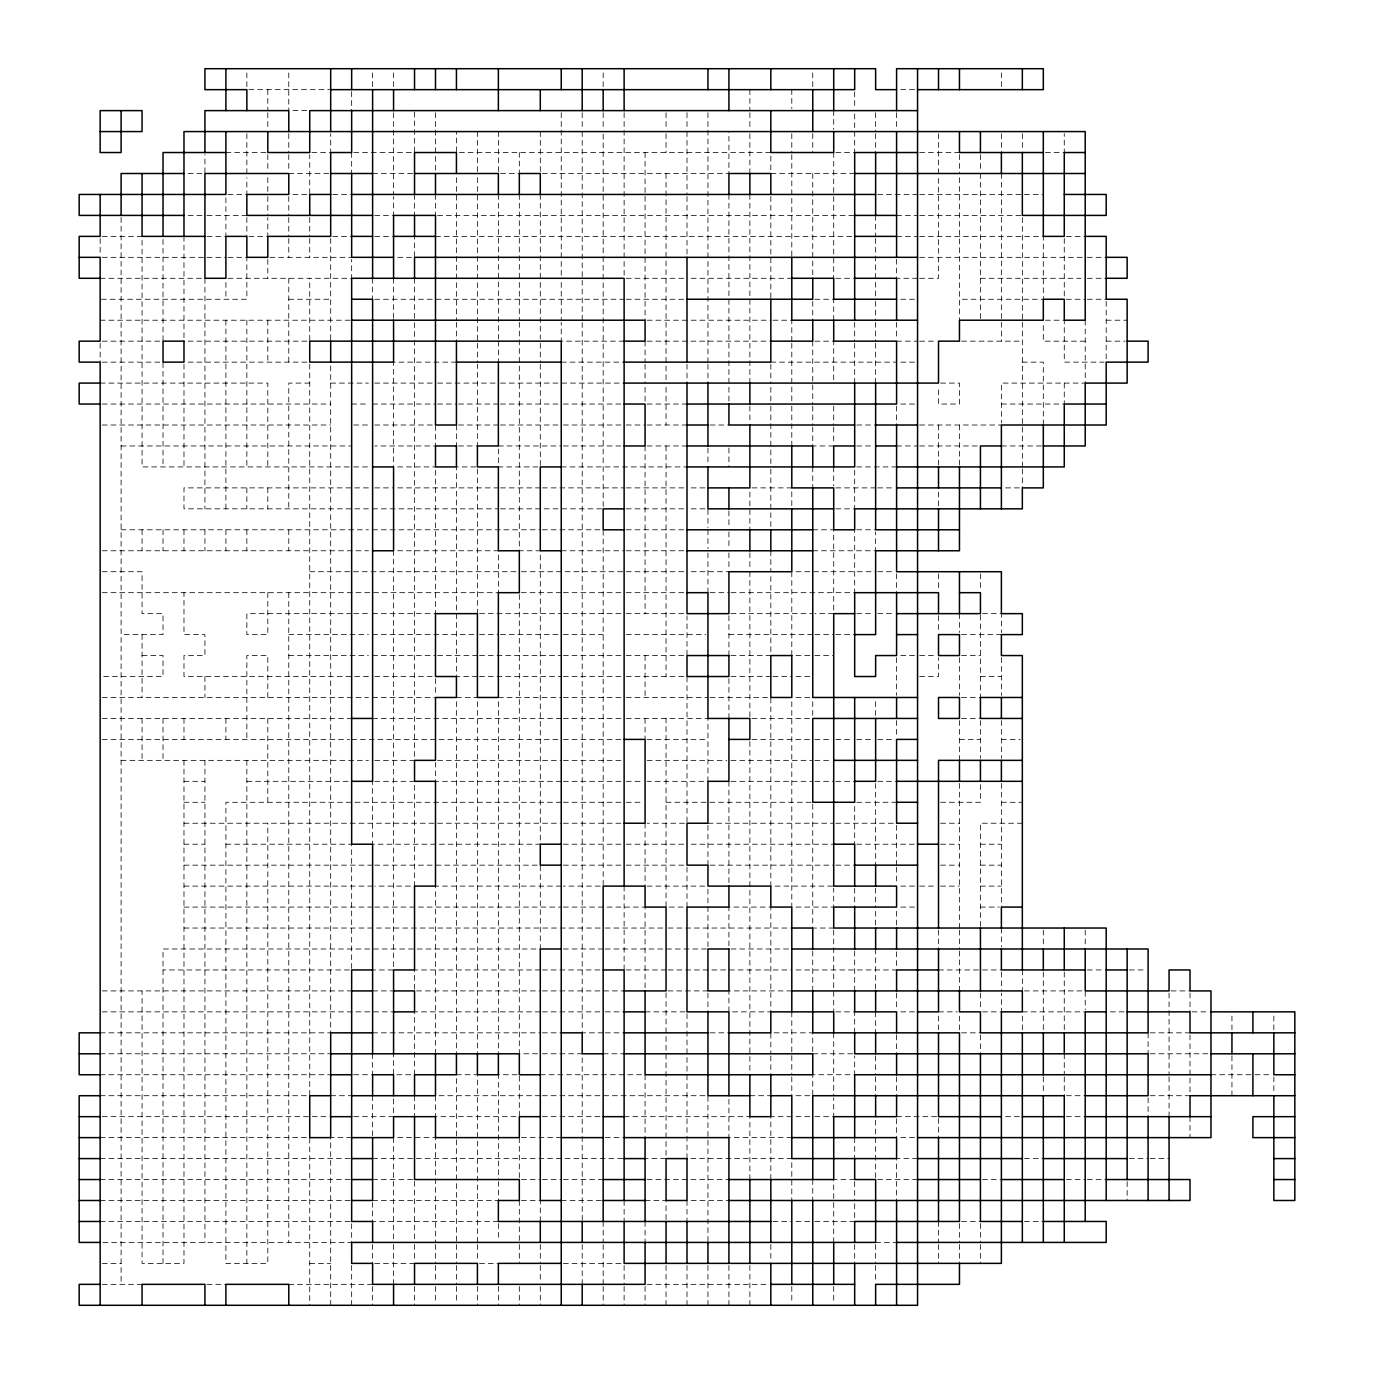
<?xml version="1.0" encoding="UTF-8"?>
<svg xmlns="http://www.w3.org/2000/svg" width="1374" height="1374" viewBox="0 0 1374 1374"><rect width="100%" height="100%" fill="white"/><g stroke="black" fill="none" stroke-linecap="round" stroke-linejoin="round"><path stroke-width="0.75" stroke-dasharray="5 3.75" d="M248.952 89.654L330.687 89.654M900.777 89.654L915.462 89.654M292.971 110.624L309.734 110.624M225.903 152.531L267.81 152.531M311.829 152.531L330.687 152.531L330.687 133.673M353.753 152.531L414.536 152.531L414.536 110.624M835.804 152.531L854.68 152.531L854.68 110.624M919.653 152.531L959.464 152.531M1045.408 152.531L1064.266 152.531L1064.266 133.673M188.169 173.502L204.932 173.502L204.932 154.627M288.78 173.502L330.687 173.502M372.612 173.502L414.536 173.502M500.462 173.502L519.32 173.502L519.32 152.531M542.387 173.502L728.924 173.502L728.924 131.578M854.68 173.502L770.831 173.502L770.831 152.531L456.443 152.531L456.443 131.578M227.998 194.455L246.856 194.455L246.856 177.693M292.971 194.455L309.734 194.455L309.734 154.627M332.783 194.455L351.658 194.455M877.728 194.455L917.557 194.455M919.653 194.455L1022.342 194.455M1024.437 194.455L1043.313 194.455M188.169 215.409L204.932 215.409M207.027 215.409L246.856 215.409M374.707 215.409L393.565 215.409L393.565 196.551M437.585 215.409L854.68 215.409M896.587 215.409L917.557 215.409M919.653 215.409L1022.342 215.409L1022.342 320.211M102.243 236.38L142.054 236.38L142.054 466.92L351.658 466.92M207.027 236.38L225.903 236.38L225.903 194.455M248.952 236.38L267.81 236.38L267.81 217.504M332.783 236.38L351.658 236.38M374.707 236.38L393.565 236.38M435.489 236.38L854.68 236.38M896.587 236.38L917.557 236.38M919.653 236.38L1043.313 236.38L1043.313 299.257L959.464 299.257M1066.361 236.38L1085.22 236.38M102.243 257.333L204.932 257.333M207.027 257.333L225.903 257.333M227.998 257.333L246.856 257.333L246.856 299.257L100.147 299.257M269.905 257.333L351.658 257.333M397.756 257.333L414.536 257.333L414.536 236.38M919.653 257.333L1085.22 257.333M1087.315 257.333L1106.19 257.333M100.147 278.287L204.932 278.287L204.932 508.844M227.998 278.287L351.658 278.287L351.658 259.428M626.218 278.287L687 278.287M691.191 278.287L791.802 278.287M835.804 278.287L854.68 278.287M917.557 278.287L896.587 278.287L896.587 257.333M919.653 278.287L938.511 278.287L938.511 177.693M980.435 278.287L1081.029 278.287M1087.315 278.287L1106.19 278.287M288.78 299.257L330.687 299.257M374.707 299.257L624.122 299.257M626.218 299.257L687 299.257M814.851 299.257L833.709 299.257L833.709 320.211M900.777 299.257L917.557 299.257M1066.361 299.257L1085.22 299.257M1087.315 299.257L1106.19 299.257M100.147 320.211L351.658 320.211M647.171 320.211L687 320.211M691.191 320.211L770.831 320.211M772.927 320.211L791.802 320.211L791.802 341.164M1045.408 320.211L1064.266 320.211L1064.266 362.135L1104.095 362.135M1106.19 320.211L1127.144 320.211M102.243 341.164L163.025 341.164L163.025 236.38M188.169 341.164L309.734 341.164L309.734 278.287M624.122 341.164L561.245 341.164L561.245 322.306M647.171 341.164L770.831 341.164M814.851 341.164L833.709 341.164L833.709 383.088M896.587 341.164L917.557 341.164M919.653 341.164L936.415 341.164M961.56 341.164L1022.342 341.164M1085.22 341.164L1043.313 341.164L1043.313 322.306M1106.19 341.164L1125.048 341.164M102.243 362.135L163.025 362.135L163.025 466.92M188.169 362.135L309.734 362.135M456.443 362.135L393.565 362.135L393.565 466.92M561.245 362.135L624.122 362.135M770.831 362.135L896.587 362.135M900.777 362.135L917.557 362.135M1022.342 362.135L1043.313 362.135L1043.313 425.013M100.147 383.088L267.81 383.088L267.81 466.92M309.734 383.088L288.78 383.088L288.78 508.844M330.687 383.088L368.421 383.088M374.707 383.088L435.489 383.088M437.585 383.088L498.367 383.088M500.462 383.088L624.122 383.088M940.606 383.088L959.464 383.088L959.464 404.042L938.511 404.042L938.511 387.279M102.243 404.042L330.687 404.042M351.658 404.042L368.421 404.042M372.612 404.042L435.489 404.042M437.585 404.042L456.443 404.042M458.538 404.042L498.367 404.042M500.462 404.042L561.245 404.042M563.34 404.042L624.122 404.042M647.171 404.042L687 404.042M900.777 404.042L917.557 404.042M1001.388 404.042L1064.266 404.042L1064.266 383.088M102.243 425.013L330.687 425.013M353.753 425.013L368.421 425.013M374.707 425.013L435.489 425.013L435.489 445.966L374.707 445.966M458.538 425.013L498.367 425.013M500.462 425.013L561.245 425.013M563.34 425.013L624.122 425.013M626.218 425.013L645.076 425.013M647.171 425.013L687 425.013M710.049 425.013L728.924 425.013M856.775 425.013L875.633 425.013M919.653 425.013L1001.388 425.013M121.101 445.966L351.658 445.966M458.538 445.966L477.413 445.966L477.413 364.23M498.367 445.966L561.245 445.966M563.34 445.966L624.122 445.966M647.171 445.966L687 445.966M833.709 445.966L812.755 445.966L812.755 427.108M856.775 445.966L871.442 445.966M896.587 445.966L917.557 445.966M919.653 445.966L980.435 445.966M1001.388 445.966L1043.313 445.966M353.753 466.92L368.421 466.92M397.756 466.92L435.489 466.92M561.245 466.92L687 466.92M856.775 466.92L896.587 466.92M368.421 487.89L183.979 487.89L183.979 508.844L368.421 508.844M374.707 487.89L393.565 487.89M397.756 487.89L498.367 487.89M500.462 487.89L540.291 487.89M542.387 487.89L624.122 487.89M626.218 487.89L687 487.89M691.191 487.89L707.953 487.89M751.973 487.89L791.802 487.89L791.802 506.748M835.804 487.89L875.633 487.89M877.728 487.89L894.491 487.89M1005.579 487.89L1020.247 487.89M372.612 508.844L498.367 508.844M500.462 508.844L603.169 508.844L603.169 131.578M626.218 508.844L687 508.844M691.191 508.844L707.953 508.844L707.953 527.702M835.804 508.844L854.68 508.844L854.68 466.92M121.101 529.797L368.421 529.797M372.612 529.797L540.291 529.797M542.387 529.797L603.169 529.797L603.169 886.11L563.34 886.11M626.218 529.797L687 529.797M812.755 529.797L833.709 529.797L833.709 613.646L814.851 613.646M856.775 529.797L875.633 529.797M102.243 550.768L368.421 550.768M561.245 550.768L624.122 550.768M626.218 550.768L687 550.768M812.755 550.768L875.633 550.768L875.633 531.893M102.243 571.721L142.054 571.721L142.054 613.646L163.025 613.646L163.025 634.599L121.101 634.599M309.734 571.721L519.32 571.721M521.416 571.721L624.122 571.721M626.218 571.721L687 571.721M691.191 571.721L728.924 571.721M795.993 571.721L875.633 571.721M877.728 571.721L894.491 571.721M102.243 592.675L498.367 592.675L498.367 550.768L393.565 550.768L393.565 969.958L372.612 969.958M561.245 592.675L519.32 592.675L519.32 1053.789L540.291 1053.789M563.34 592.675L624.122 592.675M626.218 592.675L687 592.675M710.049 592.675L728.924 592.675M731.02 592.675L854.68 592.675L854.68 529.797M351.658 613.646L246.856 613.646L246.856 634.599L267.81 634.599L267.81 592.675M353.753 613.646L368.421 613.646M372.612 613.646L435.489 613.646L435.489 469.015M479.509 613.646L561.245 613.646M563.34 613.646L624.122 613.646M626.218 613.646L687 613.646M731.02 613.646L812.755 613.646M856.775 613.646L871.442 613.646M877.728 613.646L894.491 613.646M982.53 613.646L1001.388 613.646L1001.388 632.504M288.78 634.599L368.421 634.599M372.612 634.599L477.413 634.599M479.509 634.599L498.367 634.599M500.462 634.599L561.245 634.599M563.34 634.599L603.169 634.599M626.218 634.599L705.858 634.599M728.924 634.599L812.755 634.599M814.851 634.599L833.709 634.599M835.804 634.599L854.68 634.599M961.56 634.599L1001.388 634.599M142.054 655.553L163.025 655.553L163.025 676.523L102.243 676.523M288.78 655.553L368.421 655.553M372.612 655.553L435.489 655.553M437.585 655.553L477.413 655.553M479.509 655.553L561.245 655.553M563.34 655.553L624.122 655.553M626.218 655.553L687 655.553L687 615.741M731.02 655.553L770.831 655.553L770.831 573.817M795.993 655.553L812.755 655.553M814.851 655.553L833.709 655.553M900.777 655.553L915.462 655.553M919.653 655.553L936.415 655.553M961.56 655.553L980.435 655.553M368.421 676.523L183.979 676.523L183.979 655.553L204.932 655.553L204.932 634.599L183.979 634.599L183.979 592.675M374.707 676.523L435.489 676.523M477.413 676.523L456.443 676.523L456.443 466.92L477.413 466.92L477.413 613.646M479.509 676.523L561.245 676.523M563.34 676.523L624.122 676.523M626.218 676.523L687 676.523L687 823.232L647.171 823.232M731.02 676.523L770.831 676.523M772.927 676.523L791.802 676.523M795.993 676.523L812.755 676.523M919.653 676.523L938.511 676.523L938.511 657.665M980.435 676.523L1001.388 676.523M102.243 697.477L368.421 697.477M372.612 697.477L435.489 697.477M456.443 697.477L477.413 697.477M498.367 697.477L561.245 697.477M563.34 697.477L624.122 697.477M626.218 697.477L707.953 697.477M710.049 697.477L770.831 697.477L770.831 886.11L833.709 886.11M795.993 697.477L812.755 697.477M961.56 697.477L980.435 697.477L980.435 613.646M102.243 718.447L351.658 718.447M372.612 718.447L561.245 718.447M563.34 718.447L624.122 718.447M626.218 718.447L707.953 718.447L707.953 781.325L647.171 781.325M751.973 718.447L812.755 718.447M961.56 718.447L980.435 718.447M102.243 739.401L349.563 739.401M351.658 739.401L561.245 739.401M563.34 739.401L624.122 739.401M647.171 739.401L707.953 739.401M751.973 739.401L812.755 739.401M814.851 739.401L831.614 739.401M835.804 739.401L852.584 739.401M856.775 739.401L871.442 739.401M877.728 739.401L894.491 739.401M959.464 739.401L980.435 739.401M1001.388 739.401L1020.247 739.401M121.101 760.354L368.421 760.354M374.707 760.354L414.536 760.354L414.536 322.306M437.585 760.354L561.245 760.354M563.34 760.354L624.122 760.354M647.171 760.354L726.829 760.354M731.02 760.354L812.755 760.354M814.851 760.354L831.614 760.354M183.979 781.325L204.932 781.325M246.856 781.325L351.658 781.325M374.707 781.325L414.536 781.325L414.536 886.11L374.707 886.11M561.245 781.325L435.489 781.325L435.489 762.45M563.34 781.325L624.122 781.325M626.218 781.325L642.98 781.325M731.02 781.325L812.755 781.325M814.851 781.325L833.709 781.325M835.804 781.325L854.68 781.325M877.728 781.325L896.587 781.325M183.979 802.279L204.932 802.279M561.245 802.279L225.903 802.279L225.903 1263.376L267.81 1263.376L267.81 823.232M563.34 802.279L624.122 802.279M626.218 802.279L642.98 802.279M666.047 802.279L812.755 802.279L812.755 928.034L833.709 928.034M856.775 802.279L896.587 802.279M940.606 802.279L980.435 802.279L980.435 783.42M1001.388 802.279L1022.342 802.279M183.979 823.232L435.489 823.232M437.585 823.232L561.245 823.232M563.34 823.232L624.122 823.232M707.953 823.232L833.709 823.232M835.804 823.232L896.587 823.232M940.606 823.232L959.464 823.232M1022.342 823.232L980.435 823.232L980.435 928.034M183.979 844.203L204.932 844.203M225.903 844.203L351.658 844.203L351.658 969.958L163.025 969.958M563.34 844.203L624.122 844.203M626.218 844.203L687 844.203M691.191 844.203L833.709 844.203M856.775 844.203L917.557 844.203M940.606 844.203L959.464 844.203M980.435 844.203L1001.388 844.203M183.979 865.156L372.612 865.156M374.707 865.156L540.291 865.156L540.291 948.987L163.025 948.987L163.025 1263.376M563.34 865.156L624.122 865.156M626.218 865.156L687 865.156M710.049 865.156L833.709 865.156M835.804 865.156L854.68 865.156M940.606 865.156L959.464 865.156M980.435 865.156L1001.388 865.156M183.979 886.11L372.612 886.11M561.245 886.11L435.489 886.11L435.489 1053.789M647.171 886.11L707.953 886.11M900.777 886.11L917.557 886.11M919.653 886.11L936.415 886.11M940.606 886.11L959.464 886.11M980.435 886.11L1001.388 886.11M183.979 907.08L372.612 907.08M374.707 907.08L561.245 907.08M563.34 907.08L645.076 907.08L645.076 990.912M795.993 907.08L833.709 907.08L833.709 888.205M900.777 907.08L915.462 907.08M980.435 907.08L999.293 907.08M183.979 928.034L603.169 928.034M605.264 928.034L666.047 928.034M668.142 928.034L791.802 928.034M563.34 948.987L603.169 948.987M605.264 948.987L707.953 948.987L707.953 888.205M731.02 948.987L791.802 948.987M540.291 969.958L414.536 969.958L414.536 990.912L540.291 990.912M542.387 969.958L603.169 969.958M626.218 969.958L666.047 969.958M668.142 969.958L791.802 969.958M795.993 969.958L896.587 969.958L896.587 948.987M938.511 969.958L980.435 969.958M982.53 969.958L1001.388 969.958M1087.315 969.958L1104.095 969.958M1129.239 969.958L1146.002 969.958M102.243 990.912L351.658 990.912M372.612 990.912L393.565 990.912M542.387 990.912L624.122 990.912M707.953 990.912L666.047 990.912L666.047 1158.591L645.076 1158.591M791.802 990.912L728.924 990.912L728.924 1011.865L770.831 1011.865L770.831 907.08L728.924 907.08L728.924 948.987M1024.437 990.912L1085.22 990.912L1085.22 1009.77M1171.163 990.912L1190.021 990.912M102.243 1011.865L393.565 1011.865M540.291 1011.865L414.536 1011.865L414.536 1074.743L393.565 1074.743L393.565 1053.789M542.387 1011.865L603.169 1011.865M605.264 1011.865L624.122 1011.865M645.076 1011.865L687 1011.865L687 1158.591L791.802 1158.591L791.802 1200.498M835.804 1011.865L854.68 1011.865L854.68 1032.836M900.777 1011.865L917.557 1011.865M938.511 1011.865L957.369 1011.865M982.53 1011.865L1001.388 1011.865L1001.388 993.007M1022.342 1011.865L1085.22 1011.865M1110.381 1011.865L1125.048 1011.865M1192.117 1011.865L1208.88 1011.865M100.147 1032.836L330.687 1032.836L330.687 362.135M372.612 1032.836L540.291 1032.836M542.387 1032.836L561.245 1032.836M603.169 1032.836L582.198 1032.836L582.198 322.306M605.264 1032.836L624.122 1032.836M710.049 1032.836L728.924 1032.836M961.56 1032.836L980.435 1032.836M1150.193 1032.836L1190.021 1032.836M100.147 1053.789L330.687 1053.789M542.387 1053.789L582.198 1053.789L582.198 1221.469M603.169 1053.789L624.122 1053.789M812.755 1053.789L854.68 1053.789M1150.193 1053.789L1210.975 1053.789M100.147 1074.743L330.687 1074.743M353.753 1074.743L372.612 1074.743L372.612 1053.789M540.291 1074.743L645.076 1074.743L645.076 1137.62M1210.975 1074.743L1252.899 1074.743M1254.994 1074.743L1271.757 1074.743M100.147 1095.713L309.734 1095.713L309.734 364.23M330.687 1095.713L351.658 1095.713M540.291 1095.713L435.489 1095.713L435.489 1116.667L519.32 1116.667L519.32 1074.743L498.367 1074.743L498.367 1179.545M542.387 1095.713L707.953 1095.713L707.953 1242.422M749.878 1095.713L770.831 1095.713M795.993 1095.713L812.755 1095.713L812.755 1074.743L854.68 1074.743L854.68 1055.885M1066.361 1095.713L1085.22 1095.713M1150.193 1095.713L1190.021 1095.713L1190.021 1076.838M102.243 1116.667L330.687 1116.667M353.753 1116.667L393.565 1116.667L393.565 1095.713M542.387 1116.667L603.169 1116.667M624.122 1116.667L749.878 1116.667L749.878 1179.545M791.802 1116.667L770.831 1116.667L770.831 1179.545M795.993 1116.667L812.755 1116.667M814.851 1116.667L833.709 1116.667L833.709 1097.809M896.587 1116.667L938.511 1116.667L938.511 1137.62M1005.579 1116.667L1022.342 1116.667M1066.361 1116.667L1085.22 1116.667M100.147 1137.62L309.734 1137.62L309.734 1305.3M351.658 1137.62L330.687 1137.62L330.687 1305.3M397.756 1137.62L435.489 1137.62L435.489 1242.422M521.416 1137.62L561.245 1137.62M605.264 1137.62L624.122 1137.62M791.802 1137.62L728.924 1137.62L728.924 1097.809M900.777 1137.62L917.557 1137.62M100.147 1158.591L351.658 1158.591M372.612 1158.591L624.122 1158.591M917.557 1158.591L896.587 1158.591L896.587 1200.498M1024.437 1158.591L1043.313 1158.591M1129.239 1158.591L1148.097 1158.591M1150.193 1158.591L1169.068 1158.591M100.147 1179.545L351.658 1179.545M372.612 1179.545L414.536 1179.545L414.536 1242.422M521.416 1179.545L540.291 1179.545M542.387 1179.545L561.245 1179.545M563.34 1179.545L603.169 1179.545M647.171 1179.545L728.924 1179.545M854.68 1179.545L833.709 1179.545L833.709 1200.498M917.557 1179.545L875.633 1179.545L875.633 1116.667M982.53 1179.545L1001.388 1179.545M1066.361 1179.545L1085.22 1179.545M1087.315 1179.545L1106.19 1179.545M100.147 1200.498L351.658 1200.498M372.612 1200.498L498.367 1200.498L498.367 1181.64M521.416 1200.498L540.291 1200.498L540.291 1221.469M561.245 1200.498L603.169 1200.498M645.076 1200.498L666.047 1200.498L666.047 1221.469M691.191 1200.498L728.924 1200.498M100.147 1221.469L351.658 1221.469L351.658 1242.422L100.147 1242.422M498.367 1221.469L372.612 1221.469L372.612 1202.594M772.927 1221.469L791.802 1221.469M795.993 1221.469L812.755 1221.469M814.851 1221.469L854.68 1221.469L854.68 1202.594M961.56 1221.469L980.435 1221.469M1024.437 1221.469L1043.313 1221.469M875.633 1242.422L896.587 1242.422M102.243 1263.376L121.101 1263.376M309.734 1263.376L330.687 1263.376M374.707 1263.376L414.536 1263.376M479.509 1263.376L498.367 1263.376M563.34 1263.376L624.122 1263.376M102.243 1284.346L142.054 1284.346M207.027 1284.346L225.903 1284.346M288.78 1284.346L372.612 1284.346M647.171 1284.346L768.736 1284.346M1273.853 1016.056L1273.853 1032.836M1273.853 1076.838L1273.853 1091.523M1231.946 1016.056L1231.946 1030.74M1231.946 1055.885L1231.946 1095.713M1190.021 993.007L1190.021 1011.865M1190.021 1034.931L1190.021 1074.743M1190.021 1116.667L1190.021 1137.62M1169.068 993.007L1169.068 1074.743M1169.068 1076.838L1169.068 1116.667M1148.097 1032.836L1148.097 1053.789M1148.097 1097.809L1148.097 1116.667M1127.144 1181.64L1127.144 1200.498M1106.19 301.353L1106.19 362.135M1085.22 320.211L1085.22 383.088L1001.388 383.088L1001.388 422.917M1085.22 930.129L1085.22 946.892M1064.266 238.475L1064.266 299.257M1064.266 972.053L1064.266 1032.836M1064.266 1053.789L1064.266 1074.743M1064.266 1076.838L1064.266 1095.713M1043.313 930.129L1043.313 946.892M1043.313 972.053L1043.313 1032.836M1043.313 1076.838L1043.313 1091.523M1022.342 133.673L1022.342 150.436M1022.342 322.306L1022.342 425.013M1022.342 427.108L1022.342 466.92M1022.342 469.015L1022.342 487.89M1022.342 969.958L1022.342 990.912M1022.342 1016.056L1022.342 1032.836M1001.388 72.891L1001.388 87.558M1001.388 133.673L1001.388 152.531M1001.388 173.502L1001.388 320.211M1001.388 322.306L1001.388 341.164M1001.388 657.665L1001.388 695.381M1001.388 720.543L1001.388 758.259M1001.388 783.42L1001.388 907.08M1001.388 928.034L1001.388 946.892M1001.388 972.053L1001.388 990.912M980.435 154.627L980.435 171.406M980.435 173.502L980.435 320.211M980.435 573.817L980.435 590.58M980.435 720.543L980.435 758.259M980.435 993.007L980.435 1009.77M980.435 1034.931L980.435 1053.789M980.435 1223.564L980.435 1242.422M980.435 1244.518L980.435 1263.376M959.464 154.627L959.464 173.502M959.464 177.693L959.464 320.211M959.464 425.013L959.464 466.92M959.464 613.646L959.464 632.504M959.464 657.665L959.464 695.381M959.464 720.543L959.464 760.354M959.464 783.42L959.464 928.034M959.464 930.129L959.464 948.987M959.464 951.083L959.464 990.912M959.464 1016.056L959.464 1032.836M959.464 1223.564L959.464 1242.422M959.464 1244.518L959.464 1263.376M938.511 133.673L938.511 173.502M938.511 425.013L938.511 466.92M938.511 492.081L938.511 508.844M938.511 573.817L938.511 590.58M938.511 615.741L938.511 632.504M938.511 930.129L938.511 948.987M938.511 1016.056L938.511 1032.836M938.511 1221.469L938.511 1242.422M938.511 1244.518L938.511 1263.376M896.587 112.72L896.587 129.482M896.587 322.306L896.587 339.069M896.587 406.137L896.587 425.013M896.587 573.817L896.587 592.675M896.587 657.665L896.587 695.381M896.587 720.543L896.587 737.306M896.587 825.327L896.587 865.156M896.587 867.252L896.587 881.919M896.587 911.271L896.587 928.034M896.587 993.007L896.587 1009.77M896.587 1034.931L896.587 1053.789M896.587 1076.838L896.587 1095.713M896.587 1118.762L896.587 1137.62M875.633 112.72L875.633 131.578M875.633 133.673L875.633 152.531M875.633 215.409L875.633 236.38M875.633 238.475L875.633 299.257M875.633 301.353L875.633 320.211M875.633 322.306L875.633 341.164M875.633 343.26L875.633 383.088M875.633 701.667L875.633 718.447M875.633 783.42L875.633 865.156M875.633 888.205L875.633 907.08M875.633 911.271L875.633 928.034M875.633 948.987L875.633 990.912M875.633 1011.865L875.633 1032.836M875.633 1055.885L875.633 1074.743M875.633 1076.838L875.633 1095.713M875.633 1244.518L875.633 1263.376M875.633 1265.471L875.633 1282.251M854.68 91.749L854.68 108.529M854.68 322.306L854.68 341.164M854.68 343.26L854.68 383.088M854.68 806.469L854.68 844.203M854.68 888.205L854.68 907.08M854.68 951.083L854.68 990.912M854.68 1137.62L854.68 1158.591M854.68 1181.64L854.68 1200.498M854.68 1244.518L854.68 1263.376M833.709 110.624L833.709 129.482M833.709 152.531L833.709 194.455M833.709 196.551L833.709 278.287M833.709 406.137L833.709 425.013M833.709 427.108L833.709 443.871M833.709 466.92L833.709 485.795M833.709 930.129L833.709 1011.865M833.709 1032.836L833.709 1095.713M833.709 1202.594L833.709 1242.422M833.709 1286.442L833.709 1303.205M812.755 72.891L812.755 89.654M812.755 133.673L812.755 152.531M812.755 173.502L812.755 278.287M812.755 301.353L812.755 320.211M812.755 341.164L812.755 404.042M812.755 406.137L812.755 425.013M812.755 466.92L812.755 487.89M812.755 701.667L812.755 716.335M812.755 951.083L812.755 990.912M812.755 1051.694L812.755 1032.836L770.831 1032.836L770.831 1053.789M812.755 1179.545L812.755 1200.498M791.802 89.654L791.802 108.529M791.802 133.673L791.802 152.531M791.802 154.627L791.802 257.333M791.802 343.26L791.802 401.947M791.802 406.137L791.802 445.966M791.802 571.721L791.802 655.553M791.802 701.667L791.802 907.08M791.802 1011.865L791.802 1074.743M791.802 1076.838L791.802 1095.713M791.802 1286.442L791.802 1303.205M770.831 196.551L770.831 299.257M770.831 364.23L770.831 383.088M770.831 387.279L770.831 404.042M770.831 406.137L770.831 466.92M770.831 469.015L770.831 529.797M770.831 550.768L770.831 571.721M770.831 1055.885L770.831 1074.743M770.831 1244.518L770.831 1261.28M749.878 89.654L749.878 110.624M749.878 112.72L749.878 129.482M749.878 133.673L749.878 173.502M749.878 194.455L749.878 383.088M749.878 406.137L749.878 422.917M749.878 492.081L749.878 529.797M749.878 552.863L749.878 567.531M749.878 571.721L749.878 718.447M749.878 741.496L749.878 1074.743M749.878 1265.471L749.878 1305.3M728.924 194.455L728.924 383.088M728.924 387.279L728.924 401.947M728.924 448.061L728.924 466.92M728.924 510.939L728.924 527.702M728.924 531.893L728.924 548.673M728.924 552.863L728.924 567.531M728.924 615.741L728.924 655.553M728.924 678.619L728.924 718.447M728.924 781.325L728.924 886.11M728.924 1265.471L728.924 1305.3M707.953 112.72L707.953 362.135M707.953 364.23L707.953 383.088M707.953 448.061L707.953 462.729M707.953 529.797L707.953 548.673M707.953 552.863L707.953 592.675M707.953 825.327L707.953 865.156M707.953 993.007L707.953 1011.865M707.953 1265.471L707.953 1305.3M687 112.72L687 129.482M687 131.578L687 194.455M687 196.551L687 257.333M687 364.23L687 383.088M687 867.252L687 907.08L666.047 907.08L666.047 718.447M687 1200.498L687 1221.469M687 1265.471L687 1305.3M666.047 112.72L666.047 129.482M666.047 133.673L666.047 152.531M666.047 173.502L666.047 383.088M666.047 387.279L666.047 425.013M666.047 445.966L666.047 676.523M666.047 1265.471L666.047 1305.3M645.076 152.531L645.076 320.211M645.076 341.164L645.076 362.135M645.076 364.23L645.076 383.088M645.076 387.279L645.076 401.947M645.076 445.966L645.076 613.646M645.076 655.553L645.076 697.477M645.076 718.447L645.076 739.401M645.076 823.232L645.076 886.11M645.076 1221.469L645.076 1242.422M645.076 1286.442L645.076 1305.3M624.122 112.72L624.122 278.287M624.122 886.11L624.122 969.958M624.122 1200.498L624.122 1221.469M624.122 1265.471L624.122 1284.346M624.122 1286.442L624.122 1305.3M603.169 72.891L603.169 87.558M603.169 112.72L603.169 129.482M603.169 1221.469L603.169 1242.422M603.169 1244.518L603.169 1284.346M603.169 1286.442L603.169 1305.3M582.198 112.72L582.198 129.482M582.198 131.578L582.198 320.211M582.198 1244.518L582.198 1284.346M561.245 112.72L561.245 278.287M561.245 282.477L561.245 320.211M540.291 131.578L540.291 173.502M540.291 194.455L540.291 278.287M540.291 282.477L540.291 339.069M540.291 343.26L540.291 362.135M540.291 364.23L540.291 466.92L498.367 466.92L498.367 448.061M540.291 1244.518L540.291 1263.376M540.291 1265.471L540.291 1282.251M540.291 1286.442L540.291 1305.3M519.32 194.455L519.32 278.287M519.32 282.477L519.32 320.211M519.32 322.306L519.32 550.768L540.291 550.768L540.291 844.203L372.612 844.203L372.612 781.325M519.32 1137.62L519.32 1179.545M519.32 1200.498L519.32 1242.422M519.32 1244.518L519.32 1263.376M519.32 1286.442L519.32 1305.3M498.367 131.578L498.367 173.502M498.367 194.455L498.367 339.069M498.367 341.164L498.367 362.135M498.367 701.667L498.367 1053.789M498.367 1223.564L498.367 1240.327M498.367 1286.442L498.367 1305.3M477.413 131.578L477.413 173.502M477.413 177.693L477.413 341.164M477.413 343.26L477.413 362.135M477.413 701.667L477.413 1053.789M477.413 1242.422L477.413 1074.743L456.443 1074.743L456.443 1242.422M477.413 1244.518L477.413 1261.28M477.413 1286.442L477.413 1305.3M456.443 177.693L456.443 320.211M456.443 322.306L456.443 341.164M456.443 425.013L456.443 445.966M456.443 701.667L456.443 1053.789M456.443 1244.518L456.443 1263.376M456.443 1265.471L456.443 1284.346M456.443 1286.442L456.443 1303.205M435.489 112.72L435.489 173.502M435.489 194.455L435.489 215.409M435.489 678.619L435.489 695.381M435.489 1244.518L435.489 1263.376M435.489 1265.471L435.489 1282.251M435.489 1286.442L435.489 1303.205M414.536 194.455L414.536 215.409M414.536 278.287L414.536 320.211M414.536 1095.713L414.536 1116.667M414.536 1244.518L414.536 1261.28M414.536 1286.442L414.536 1305.3M393.565 72.891L393.565 89.654M393.565 112.72L393.565 194.455M393.565 278.287L393.565 320.211M393.565 1137.62L393.565 1242.422M393.565 1244.518L393.565 1284.346M372.612 72.891L372.612 89.654M372.612 278.287L372.612 299.257M372.612 1095.713L372.612 1137.62M372.612 1244.518L372.612 1263.376M372.612 1286.442L372.612 1305.3M351.658 91.749L351.658 110.624M351.658 152.531L351.658 173.502M351.658 1265.471L351.658 1305.3M330.687 238.475L330.687 341.164M309.734 217.504L309.734 236.38M309.734 238.475L309.734 257.333M288.78 72.891L288.78 110.624M288.78 133.673L288.78 152.531M288.78 154.627L288.78 171.406M288.78 196.551L288.78 215.409M288.78 217.504L288.78 236.38M288.78 238.475L288.78 257.333M288.78 278.287L288.78 362.135M288.78 529.797L288.78 550.768M288.78 592.675L288.78 1242.422M267.81 89.654L267.81 110.624M267.81 112.72L267.81 129.482M267.81 154.627L267.81 171.406M267.81 177.693L267.81 194.455M267.81 196.551L267.81 215.409M267.81 259.428L267.81 278.287M267.81 320.211L267.81 362.135M267.81 487.89L267.81 508.844M267.81 697.477L267.81 655.553L246.856 655.553L246.856 739.401M267.81 718.447L267.81 802.279M246.856 72.891L246.856 89.654M246.856 133.673L246.856 173.502M246.856 217.504L246.856 236.38M246.856 320.211L246.856 466.92M246.856 487.89L246.856 508.844M246.856 529.797L246.856 550.768M246.856 760.354L246.856 1263.376M225.903 282.477L225.903 299.257M225.903 320.211L225.903 508.844M225.903 529.797L225.903 550.768M225.903 718.447L225.903 739.401M204.932 529.797L204.932 550.768M204.932 676.523L204.932 697.477M204.932 760.354L204.932 1242.422M183.979 236.38L183.979 341.164M183.979 364.23L183.979 466.92M183.979 529.797L183.979 550.768M183.979 718.447L183.979 739.401M183.979 760.354L183.979 1263.376L142.054 1263.376L142.054 990.912M163.025 529.797L163.025 550.768M163.025 718.447L163.025 760.354M142.054 529.797L142.054 550.768M142.054 634.599L142.054 697.477M142.054 718.447L142.054 760.354M121.101 217.504L121.101 1284.346M100.147 238.475L100.147 253.142M100.147 343.26L100.147 362.135"/><path stroke-width="1.5" d="M330.687 89.654L854.68 89.654L854.68 68.7M896.587 89.654L875.633 89.654L875.633 68.7L204.932 68.7L204.932 89.654L246.856 89.654L246.856 110.624M917.557 89.654L1043.313 89.654L1043.313 68.7L896.587 68.7L896.587 110.624M917.557 110.624L309.734 110.624L309.734 152.531L267.81 152.531L267.81 131.578M100.147 131.578L142.054 131.578L142.054 110.624L100.147 110.624L100.147 152.531L121.101 152.531L121.101 110.624M225.903 152.531L163.025 152.531L163.025 236.38M917.557 152.531L854.68 152.531L854.68 320.211M1043.313 152.531L959.464 152.531L959.464 131.578M1085.22 152.531L1064.266 152.531L1064.266 236.38L1043.313 236.38L1043.313 131.578M183.979 173.502L121.101 173.502L121.101 215.409M330.687 173.502L372.612 173.502M414.536 173.502L498.367 173.502L498.367 194.455M854.68 173.502L1085.22 173.502M330.687 194.455L309.734 194.455L309.734 215.409M351.658 194.455L875.633 194.455M1064.266 194.455L1106.19 194.455L1106.19 215.409L1022.342 215.409L1022.342 152.531M183.979 215.409L79.177 215.409L79.177 194.455L225.903 194.455L225.903 131.578M372.612 215.409L246.856 215.409L246.856 194.455L288.78 194.455L288.78 173.502L204.932 173.502L204.932 278.287L225.903 278.287L225.903 236.38L246.856 236.38L246.856 257.333L267.81 257.333L267.81 236.38L330.687 236.38L330.687 152.531L351.658 152.531L351.658 110.624M854.68 215.409L896.587 215.409M204.932 236.38L142.054 236.38L142.054 173.502M351.658 236.38L372.612 236.38M393.565 236.38L435.489 236.38M854.68 236.38L896.587 236.38M1085.22 236.38L1106.19 236.38L1106.19 299.257L1127.144 299.257L1127.144 383.088L1085.22 383.088L1085.22 445.966L1043.313 445.966M79.177 257.333L100.147 257.333L100.147 341.164L79.177 341.164L79.177 362.135L100.147 362.135L100.147 1305.3M393.565 257.333L351.658 257.333L351.658 173.502M917.557 257.333L414.536 257.333L414.536 278.287M1106.19 257.333L1127.144 257.333L1127.144 278.287L1106.19 278.287M100.147 278.287L79.177 278.287L79.177 236.38L100.147 236.38L100.147 194.455M791.802 278.287L833.709 278.287L833.709 299.257L896.587 299.257M854.68 278.287L896.587 278.287L896.587 320.211M351.658 299.257L372.612 299.257L372.612 781.325L351.658 781.325M687 299.257L812.755 299.257L812.755 278.287M351.658 320.211L645.076 320.211L645.076 341.164L624.122 341.164M917.557 320.211L791.802 320.211L791.802 257.333M770.831 341.164L812.755 341.164L812.755 320.211M1127.144 341.164L1148.097 341.164L1148.097 362.135L1106.19 362.135L1106.19 425.013L1001.388 425.013L1001.388 508.844M456.443 362.135L561.245 362.135M624.122 362.135L770.831 362.135L770.831 299.257M100.147 383.088L79.177 383.088L79.177 404.042L100.147 404.042M624.122 383.088L938.511 383.088L938.511 341.164L959.464 341.164L959.464 320.211L1043.313 320.211L1043.313 299.257L1064.266 299.257L1064.266 320.211L1085.22 320.211L1085.22 131.578L183.979 131.578L183.979 236.38M624.122 404.042L645.076 404.042L645.076 445.966L624.122 445.966M687 404.042L896.587 404.042L896.587 341.164L833.709 341.164L833.709 320.211M1106.19 404.042L1064.266 404.042L1064.266 466.92L896.587 466.92M687 425.013L707.953 425.013M854.68 425.013L728.924 425.013L728.924 404.042M875.633 425.013L917.557 425.013M687 445.966L812.755 445.966L812.755 466.92M854.68 445.966L833.709 445.966L833.709 466.92M875.633 445.966L896.587 445.966M1001.388 445.966L980.435 445.966L980.435 508.844M372.612 466.92L393.565 466.92L393.565 550.768L372.612 550.768M561.245 466.92L540.291 466.92L540.291 550.768L561.245 550.768M687 466.92L854.68 466.92L854.68 383.088M707.953 487.89L749.878 487.89L749.878 425.013M896.587 487.89L1001.388 487.89M624.122 508.844L603.169 508.844L603.169 529.797L624.122 529.797M833.709 508.844L707.953 508.844L707.953 466.92M687 529.797L812.755 529.797M959.464 529.797L875.633 529.797L875.633 383.088M687 550.768L812.755 550.768M687 592.675L707.953 592.675L707.953 718.447L749.878 718.447L749.878 739.401L728.924 739.401M959.464 592.675L980.435 592.675L980.435 613.646L896.587 613.646M854.68 613.646L833.709 613.646L833.709 886.11L896.587 886.11L896.587 907.08L833.709 907.08L833.709 928.034L1106.19 928.034L1106.19 1200.498M854.68 634.599L875.633 634.599L875.633 550.768L959.464 550.768L959.464 466.92M896.587 634.599L917.557 634.599M917.557 697.477L812.755 697.477L812.755 487.89M1022.342 697.477L980.435 697.477L980.435 718.447L1022.342 718.447M351.658 718.447L372.612 718.447M917.557 718.447L812.755 718.447L812.755 802.279L854.68 802.279L854.68 697.477M624.122 739.401L645.076 739.401L645.076 823.232L624.122 823.232M917.557 739.401L896.587 739.401L896.587 823.232L917.557 823.232M833.709 760.354L917.557 760.354M1022.342 760.354L938.511 760.354L938.511 928.034M854.68 781.325L875.633 781.325L875.633 718.447M896.587 781.325L1022.342 781.325M896.587 802.279L917.557 802.279M561.245 844.203L540.291 844.203L540.291 865.156L561.245 865.156M833.709 844.203L854.68 844.203L854.68 886.11M917.557 844.203L938.511 844.203M854.68 865.156L917.557 865.156M1022.342 907.08L1001.388 907.08L1001.388 928.034M791.802 928.034L812.755 928.034L812.755 948.987M561.245 948.987L540.291 948.987L540.291 1200.498L561.245 1200.498M791.802 948.987L1148.097 948.987L1148.097 1032.836L980.435 1032.836L980.435 1011.865L959.464 1011.865L959.464 990.912M372.612 969.958L351.658 969.958L351.658 1221.469L372.612 1221.469L372.612 1242.422M603.169 969.958L624.122 969.958L624.122 1200.498M938.511 969.958L896.587 969.958L896.587 990.912M1085.22 969.958L1001.388 969.958L1001.388 948.987M1106.19 969.958L1127.144 969.958M351.658 990.912L372.612 990.912M393.565 990.912L414.536 990.912L414.536 1011.865L393.565 1011.865M624.122 990.912L666.047 990.912L666.047 907.08L645.076 907.08L645.076 886.11L603.169 886.11L603.169 1221.469M791.802 990.912L1022.342 990.912L1022.342 1011.865L1001.388 1011.865L1001.388 1263.376L624.122 1263.376L624.122 1221.469M624.122 1011.865L645.076 1011.865M917.557 1011.865L938.511 1011.865L938.511 948.987M1106.19 1011.865L1085.22 1011.865L1085.22 1221.469M1127.144 1011.865L1190.021 1011.865L1190.021 1032.836L1294.823 1032.836M1210.975 1011.865L1294.823 1011.865L1294.823 1200.498L1273.853 1200.498L1273.853 1095.713M100.147 1032.836L79.177 1032.836L79.177 1074.743L100.147 1074.743M372.612 1032.836L330.687 1032.836L330.687 1137.62L309.734 1137.62L309.734 1095.713L330.687 1095.713M561.245 1032.836L582.198 1032.836L582.198 1053.789L603.169 1053.789M624.122 1032.836L707.953 1032.836M728.924 1032.836L770.831 1032.836L770.831 1011.865L833.709 1011.865L833.709 1032.836M79.177 1053.789L100.147 1053.789M330.687 1053.789L519.32 1053.789L519.32 1074.743L540.291 1074.743M624.122 1053.789L812.755 1053.789L812.755 1074.743L645.076 1074.743L645.076 990.912M1210.975 1053.789L1294.823 1053.789M330.687 1074.743L351.658 1074.743M1210.975 1074.743L854.68 1074.743L854.68 1137.62M1294.823 1074.743L1273.853 1074.743L1273.853 1032.836M100.147 1095.713L79.177 1095.713L79.177 1242.422L100.147 1242.422M351.658 1095.713L435.489 1095.713L435.489 1053.789M749.878 1095.713L707.953 1095.713L707.953 1011.865M770.831 1095.713L791.802 1095.713L791.802 1158.591L896.587 1158.591L896.587 1137.62L791.802 1137.62M1085.22 1095.713L1148.097 1095.713L1148.097 1053.789L854.68 1053.789L854.68 1032.836M1294.823 1095.713L1190.021 1095.713L1190.021 1116.667M79.177 1116.667L100.147 1116.667M330.687 1116.667L351.658 1116.667M540.291 1116.667L519.32 1116.667L519.32 1137.62L435.489 1137.62L435.489 1116.667L393.565 1116.667L393.565 1137.62L351.658 1137.62M603.169 1116.667L624.122 1116.667M1001.388 1116.667L938.511 1116.667L938.511 1032.836M1022.342 1116.667L1064.266 1116.667M1085.22 1116.667L1210.975 1116.667M1294.823 1116.667L1252.899 1116.667L1252.899 1137.62L1294.823 1137.62M79.177 1137.62L100.147 1137.62M561.245 1137.62L603.169 1137.62M624.122 1137.62L728.924 1137.62L728.924 1263.376M917.557 1137.62L1210.975 1137.62L1210.975 990.912L1190.021 990.912L1190.021 969.958L1169.068 969.958L1169.068 990.912L1085.22 990.912L1085.22 948.987M79.177 1158.591L100.147 1158.591M351.658 1158.591L372.612 1158.591M624.122 1158.591L645.076 1158.591M917.557 1158.591L1022.342 1158.591M1043.313 1158.591L1127.144 1158.591M1273.853 1158.591L1294.823 1158.591M79.177 1179.545L100.147 1179.545M351.658 1179.545L372.612 1179.545M603.169 1179.545L645.076 1179.545M728.924 1179.545L833.709 1179.545L833.709 1116.667L896.587 1116.667L896.587 1095.713M917.557 1179.545L980.435 1179.545M1001.388 1179.545L1064.266 1179.545M1106.19 1179.545L1190.021 1179.545L1190.021 1200.498L728.924 1200.498M1273.853 1179.545L1294.823 1179.545M79.177 1200.498L100.147 1200.498M351.658 1200.498L372.612 1200.498L372.612 1137.62M603.169 1200.498L645.076 1200.498M79.177 1221.469L100.147 1221.469M770.831 1221.469L498.367 1221.469L498.367 1200.498L519.32 1200.498L519.32 1179.545L414.536 1179.545L414.536 1116.667M1022.342 1221.469L980.435 1221.469L980.435 1053.789M1043.313 1221.469L1106.19 1221.469L1106.19 1242.422L896.587 1242.422M561.245 1263.376L498.367 1263.376L498.367 1284.346M100.147 1284.346L79.177 1284.346L79.177 1305.3L917.557 1305.3L917.557 68.7M770.831 1284.346L854.68 1284.346M1252.899 1011.865L1252.899 1032.836M1252.899 1053.789L1252.899 1095.713M1231.946 1032.836L1231.946 1053.789M1169.068 1116.667L1169.068 1200.498M1148.097 1116.667L1148.097 1200.498M1127.144 948.987L1127.144 1179.545M1064.266 928.034L1064.266 969.958M1064.266 1032.836L1064.266 1053.789M1064.266 1242.422L1064.266 1095.713L812.755 1095.713L812.755 1179.545M1043.313 425.013L1043.313 487.89L1022.342 487.89L1022.342 508.844L854.68 508.844L854.68 529.797L833.709 529.797L833.709 487.89L791.802 487.89L791.802 445.966M1043.313 948.987L1043.313 969.958M1043.313 1032.836L1043.313 1074.743M1043.313 1095.713L1043.313 1242.422M1022.342 68.7L1022.342 89.654M1022.342 969.958L1022.342 655.553L1001.388 655.553L1001.388 634.599L1022.342 634.599L1022.342 613.646L1001.388 613.646L1001.388 571.721L896.587 571.721L896.587 425.013M1022.342 1032.836L1022.342 1242.422M1001.388 152.531L1001.388 173.502M1001.388 697.477L1001.388 718.447M1001.388 760.354L1001.388 781.325M980.435 131.578L980.435 152.531M980.435 760.354L980.435 781.325M980.435 928.034L980.435 990.912M959.464 68.7L959.464 89.654M959.464 571.721L959.464 613.646M959.464 760.354L959.464 781.325M959.464 1263.376L959.464 1284.346L875.633 1284.346L875.633 1305.3M938.511 68.7L938.511 89.654M938.511 466.92L938.511 487.89M938.511 508.844L938.511 550.768M938.511 613.646L938.511 592.675L854.68 592.675L854.68 676.523L875.633 676.523L875.633 655.553L896.587 655.553L896.587 592.675M938.511 1137.62L938.511 1221.469M896.587 131.578L896.587 257.333M896.587 697.477L896.587 718.447M896.587 928.034L896.587 948.987M896.587 1032.836L896.587 1011.865L854.68 1011.865L854.68 990.912M896.587 1053.789L896.587 1074.743M896.587 1200.498L896.587 1305.3M875.633 152.531L875.633 215.409M875.633 865.156L875.633 886.11M875.633 928.034L875.633 948.987M875.633 990.912L875.633 1011.865M875.633 1032.836L875.633 1053.789M875.633 1095.713L875.633 1116.667M854.68 907.08L854.68 948.987M854.68 1158.591L854.68 1179.545L875.633 1179.545L875.633 1242.422L351.658 1242.422L351.658 1263.376L372.612 1263.376L372.612 1284.346L645.076 1284.346L645.076 1242.422M854.68 1242.422L854.68 1221.469L959.464 1221.469L959.464 1032.836L812.755 1032.836L812.755 990.912M854.68 1263.376L854.68 1305.3M833.709 68.7L833.709 110.624M833.709 131.578L833.709 152.531L770.831 152.531L770.831 110.624M833.709 1242.422L833.709 1284.346M812.755 89.654L812.755 131.578M812.755 1200.498L812.755 1305.3M791.802 508.844L791.802 571.721L728.924 571.721L728.924 613.646L687 613.646L687 383.088M791.802 1011.865L791.802 907.08L770.831 907.08L770.831 886.11L707.953 886.11L707.953 865.156L687 865.156L687 823.232L707.953 823.232L707.953 781.325L728.924 781.325L728.924 718.447M791.802 1200.498L791.802 1284.346M770.831 68.7L770.831 89.654M770.831 194.455L770.831 173.502L728.924 173.502L728.924 194.455M770.831 529.797L770.831 550.768M770.831 1074.743L770.831 1116.667L749.878 1116.667L749.878 1074.743M770.831 1179.545L770.831 1242.422M770.831 1263.376L770.831 1305.3M749.878 173.502L749.878 194.455M749.878 383.088L749.878 404.042M749.878 529.797L749.878 550.768M749.878 1179.545L749.878 1263.376M728.924 68.7L728.924 110.624M728.924 487.89L728.924 508.844M728.924 886.11L728.924 907.08L687 907.08L687 1011.865L728.924 1011.865L728.924 1095.713M707.953 68.7L707.953 89.654M707.953 383.088L707.953 445.966M707.953 1242.422L707.953 1263.376M687 257.333L687 362.135M687 1221.469L687 1263.376M666.047 1221.469L666.047 1263.376M645.076 1137.62L645.076 1221.469M624.122 68.7L624.122 110.624M624.122 886.11L624.122 278.287L351.658 278.287L351.658 844.203L372.612 844.203L372.612 1053.789M603.169 89.654L603.169 110.624M582.198 68.7L582.198 110.624M582.198 1221.469L582.198 1242.422M582.198 1284.346L582.198 1305.3M561.245 68.7L561.245 89.654M561.245 1305.3L561.245 341.164L309.734 341.164L309.734 362.135L393.565 362.135L393.565 320.211M540.291 89.654L540.291 110.624M540.291 194.455L540.291 173.502L519.32 173.502L519.32 194.455M540.291 1221.469L540.291 1242.422M498.367 68.7L498.367 110.624M498.367 362.135L498.367 445.966L477.413 445.966L477.413 466.92L498.367 466.92L498.367 550.768L519.32 550.768L519.32 592.675L498.367 592.675L498.367 697.477L477.413 697.477L477.413 613.646L435.489 613.646L435.489 676.523L456.443 676.523L456.443 697.477L435.489 697.477L435.489 760.354L414.536 760.354L414.536 781.325L435.489 781.325L435.489 886.11L414.536 886.11L414.536 969.958L393.565 969.958L393.565 1053.789M498.367 1053.789L498.367 1074.743L477.413 1074.743L477.413 1053.789M477.413 1284.346L477.413 1263.376L414.536 1263.376L414.536 1284.346M456.443 68.7L456.443 89.654M456.443 173.502L456.443 152.531L414.536 152.531L414.536 194.455M456.443 341.164L456.443 425.013L435.489 425.013L435.489 215.409L393.565 215.409L393.565 278.287M456.443 1053.789L456.443 1074.743L414.536 1074.743L414.536 1095.713M435.489 68.7L435.489 89.654M435.489 173.502L435.489 194.455M414.536 68.7L414.536 89.654M414.536 215.409L414.536 236.38M393.565 89.654L393.565 110.624M393.565 1095.713L393.565 1074.743L372.612 1074.743L372.612 1095.713M393.565 1284.346L393.565 1305.3M372.612 89.654L372.612 278.287M351.658 68.7L351.658 89.654M330.687 68.7L330.687 131.578M330.687 341.164L330.687 362.135M288.78 131.578L288.78 110.624L204.932 110.624L204.932 152.531M288.78 1305.3L288.78 1284.346L225.903 1284.346L225.903 1305.3M225.903 68.7L225.903 110.624M204.932 1305.3L204.932 1284.346L142.054 1284.346L142.054 1305.3M183.979 341.164L163.025 341.164L163.025 362.135L183.979 362.135L183.979 341.164M456.443 445.966L435.489 445.966L435.489 466.92L456.443 466.92L456.443 445.966M959.464 634.599L938.511 634.599L938.511 655.553L959.464 655.553L959.464 634.599M728.924 655.553L687 655.553L687 676.523L728.924 676.523L728.924 655.553M791.802 655.553L770.831 655.553L770.831 697.477L791.802 697.477L791.802 655.553M959.464 697.477L938.511 697.477L938.511 718.447L959.464 718.447L959.464 697.477M728.924 948.987L707.953 948.987L707.953 990.912L728.924 990.912L728.924 948.987M687 1158.591L666.047 1158.591L666.047 1200.498L687 1200.498L687 1158.591"/></g></svg>
